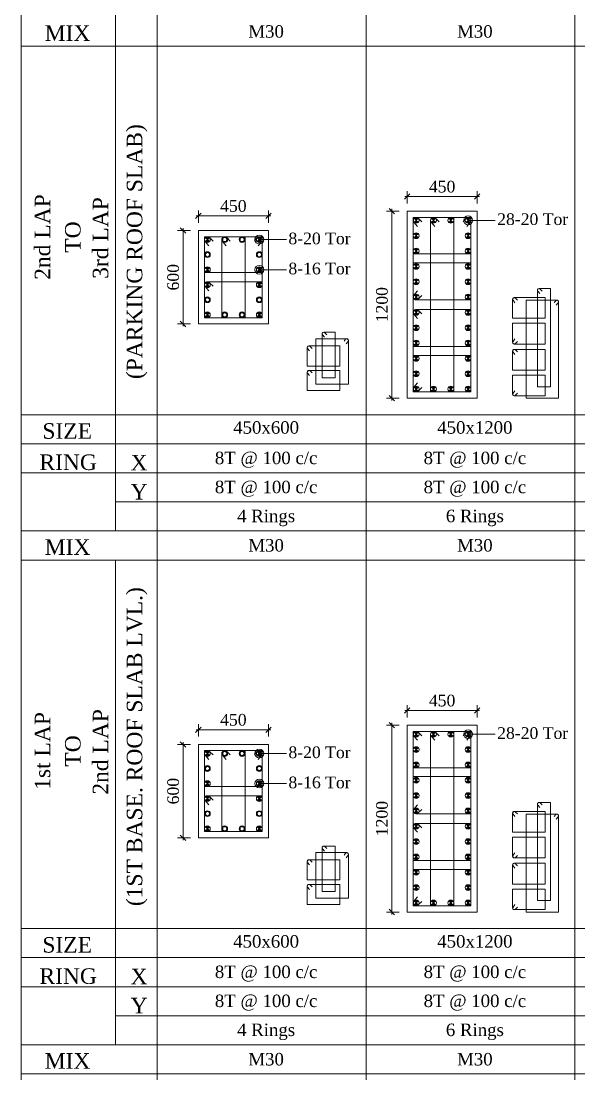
# Model space of a CAD drawing. Header units: metres. Extents: x 95882 to 260884, y 3603 to 81317.
# Drawn here: x 177085 to 180667, y 12708 to 19469 of the extents above; entities that cross this region are included whole.
import ezdxf
from ezdxf.enums import TextEntityAlignment as Align

# ---------------------------------------------------------------- set-up
doc = ezdxf.new("R2010")
doc.units = ezdxf.units.M
doc.header["$LTSCALE"] = 0.05
doc.header["$MEASUREMENT"] = 0
doc.header["$PDMODE"] = 34
doc.header["$PDSIZE"] = -2.5
doc.layers.get('0').update_dxf_attribs({"linetype": 'CONTINUOUS', "lineweight": 0})
doc.layers.get('DEFPOINTS').update_dxf_attribs({"linetype": 'CONTINUOUS'})
for name, color, linetype, lineweight in [('S-DIM-R', 7, 'CONTINUOUS', 9), ('S-SECTION', 5, 'CONTINUOUS', 5), ('S-SECTION MARK', 124, 'CONTINUOUS', 0), ('S-SHEET', 251, 'CONTINUOUS', 0), ('S-STEEL COL_DIA', 1, 'CONTINUOUS', 9), ('S-STEEL RING', 1, 'CONTINUOUS', 9), ('S-TEXT', 7, 'CONTINUOUS', 0), ('S-TEXT COL SIZE', 7, 'CONTINUOUS', 15), ('S-TEXT MIX', 1, 'CONTINUOUS', 15), ('S-TEXT RINGS', 7, 'CONTINUOUS', 15)]:
    doc.layers.add(name, color=color, linetype=linetype, lineweight=lineweight)
doc.styles.add('AAPL-ADRESS tahoma', font='tahoma.ttf')
doc.styles.add('S-ROMANS', font='times.ttf')
doc.styles.get("Standard").update_dxf_attribs({"font": 'times.ttf'})
doc.styles.add('TEXT', font='times.ttf')
doc.dimstyles.new('75mm', dxfattribs={"dimscale": 140, "dimtxt": 1, "dimasz": 0.35, "dimexe": 0.5, "dimexo": 1, "dimgap": 0.01, "dimtad": 0, "dimdec": 0, "dimzin": 12, "dimdsep": 46, "dimtxsty": 'AAPL-ADRESS tahoma', "dimblk": 'OBLIQUE', "dimcen": 0.35, "dimdle": 0.01, "dimse1": 1, "dimse2": 1, "dimclrd": 256, "dimclre": 256, "dimclrt": 256, "dimadec": 0, "dimazin": 3, "dimtfac": 1, "dimtdec": 0, "dimtmove": 1, "dimatfit": 3, "dimldrblk": 'DOTSMALL', "dimfxl": 1, "dimtolj": 1, "dimtzin": 0, "dimarcsym": 1})
doc.dimstyles.new('S_DIM', dxfattribs={"dimtxt": 75, "dimasz": 35, "dimexe": 35, "dimexo": 50, "dimgap": 25, "dimtad": 1, "dimdec": 0, "dimzin": 0, "dimdsep": 46, "dimtxsty": 'Standard', "dimblk": 'OBLIQUE', "dimcen": 0.09, "dimdle": 15, "dimclrd": 256, "dimclre": 256, "dimclrt": 256, "dimadec": 0, "dimazin": 0, "dimtfac": 1, "dimtdec": 0, "dimtofl": 0, "dimtmove": 0, "dimatfit": 3, "dimfxl": 1, "dimtolj": 1, "dimtzin": 0, "dimlwd": -1, "dimlwe": -1, "dimarcsym": 0})

# ---------------------------------------------------------------- blocks, each defined once
blk = doc.blocks.new('_Oblique')
at = {"color": 0, "linetype": 'ByBlock', "lineweight": -2}
blk.add_line((-0.5, -0.5), (0.5, 0.5), dxfattribs=at)
blk = doc.blocks.new('*D407')
at = {"layer": 'DEFPOINTS', "color": 0, "transparency": 16777216}
for p in [(178223, 14918.4), (178223, 14824.2, 0), (178673, 14824.2, 0)]:
    blk.add_point(p, dxfattribs=at)
at = {"layer": 'S-DIM-R', "transparency": 16777216}
for p, q in [((178223, 14874.2), (178223, 14953.4)), ((178673, 14874.2), (178673, 14953.4)), ((178688, 14918.4), (178208, 14918.4))]:
    blk.add_line(p, q, dxfattribs=at)
at = {"layer": 'S-DIM-R', "transparency": 16777216, "xscale": 35, "yscale": 35, "zscale": 35, "rotation": 180}
blk.add_blockref('_Oblique', (178223, 14918.4), dxfattribs=at)
at = {"layer": 'S-DIM-R', "transparency": 16777216, "xscale": 35, "yscale": 35, "zscale": 35}
blk.add_blockref('_Oblique', (178673, 14918.4), dxfattribs=at)
at = {"layer": 'S-DIM-R', "transparency": 16777216, "insert": (178448, 14981.6), "char_height": 75, "attachment_point": 5}
blk.add_mtext('\\A1;450', dxfattribs=at)
blk = doc.blocks.new('*U4')
at = {"layer": 'S-STEEL COL_DIA'}
h = blk.add_hatch(color=256, dxfattribs=at)
h.dxf.hatch_style = 1
h.paths.add_polyline_path([(0, 0), (0, -18.5, 0.198912), (13, -13)])
h.paths.add_polyline_path([(0, 0), (-13, -13, 0.198912), (0, -18.5)])
h.paths.add_polyline_path([(0, 18.5, 0.198912), (-13, 13), (0, 0)])
h.paths.add_polyline_path([(13, 13, 0.198912), (0, 18.5), (0, 0)])
at = {"layer": 'S-STEEL COL_DIA', "lineweight": 5}
for p, q in [((-13, 13), (13, -13)), ((13, 13), (-13, -13))]:
    blk.add_line(p, q, dxfattribs=at)
blk.add_circle((0, 0), 18.5, dxfattribs=at)
blk = doc.blocks.new('*U5')
at = {"layer": 'S-STEEL COL_DIA'}
h = blk.add_hatch(color=256, dxfattribs=at)
h.dxf.hatch_style = 1
h.paths.add_polyline_path([(-18.5, 0, 1), (18.5, 0, 1)])
h.paths.add_polyline_path([(13, 0, -1), (-13, 0, -1)], flags=16)
at = {"layer": 'S-STEEL COL_DIA', "lineweight": 5}
for radius in [18.5, 13]:
    blk.add_circle((0, 0), radius, dxfattribs=at)
blk = doc.blocks.new('*D404')
at = {"layer": 'DEFPOINTS', "color": 0, "transparency": 16777216}
for p in [(178223, 14824.2, -0.1), (178124.8, 14224.2), (178223, 14224.2, -0.1)]:
    blk.add_point(p, dxfattribs=at)
at = {"layer": 'S-DIM-R', "transparency": 16777216}
for p, q in [((178173, 14824.2), (178089.8, 14824.2)), ((178124.8, 14839.2), (178124.8, 14209.2)), ((178173, 14224.2), (178089.8, 14224.2))]:
    blk.add_line(p, q, dxfattribs=at)
at = {"layer": 'S-DIM-R', "transparency": 16777216, "xscale": 35, "yscale": 35, "zscale": 35}
for p, rotation in [((178124.8, 14824.2), 90), ((178124.8, 14224.2), 270)]:
    blk.add_blockref('_Oblique', p, dxfattribs=dict(at, rotation=rotation))
at = {"layer": 'S-DIM-R', "transparency": 16777216, "insert": (178061.7, 14524.2), "char_height": 75, "attachment_point": 5, "rotation": 90}
blk.add_mtext('\\A1;600', dxfattribs=at)
blk = doc.blocks.new('*D398')
at = {"layer": 'DEFPOINTS', "color": 0, "transparency": 16777216}
for p in [(179563.6, 14948, -0.1), (179465.4, 13748), (179563.6, 13748, -0.1)]:
    blk.add_point(p, dxfattribs=at)
at = {"layer": 'S-DIM-R', "transparency": 16777216}
for p, q in [((179513.6, 14948), (179430.4, 14948)), ((179465.4, 14963), (179465.4, 13733)), ((179513.6, 13748), (179430.4, 13748))]:
    blk.add_line(p, q, dxfattribs=at)
at = {"layer": 'S-DIM-R', "transparency": 16777216, "xscale": 35, "yscale": 35, "zscale": 35}
for p, rotation in [((179465.4, 14948), 90), ((179465.4, 13748), 270)]:
    blk.add_blockref('_Oblique', p, dxfattribs=dict(at, rotation=rotation))
at = {"layer": 'S-DIM-R', "transparency": 16777216, "insert": (179402.2, 14348), "char_height": 75, "attachment_point": 5, "rotation": 90}
blk.add_mtext('\\A1;1200', dxfattribs=at)
blk = doc.blocks.new('*D399')
at = {"layer": 'DEFPOINTS', "color": 0, "transparency": 16777216}
for p in [(179563.6, 15042.1), (179563.6, 14948, 0), (180013.6, 14948, 0)]:
    blk.add_point(p, dxfattribs=at)
at = {"layer": 'S-DIM-R', "transparency": 16777216}
for p, q in [((179563.6, 14998), (179563.6, 15077.1)), ((180013.6, 14998), (180013.6, 15077.1)), ((180028.6, 15042.1), (179548.6, 15042.1))]:
    blk.add_line(p, q, dxfattribs=at)
at = {"layer": 'S-DIM-R', "transparency": 16777216, "xscale": 35, "yscale": 35, "zscale": 35, "rotation": 180}
blk.add_blockref('_Oblique', (179563.6, 15042.1), dxfattribs=at)
at = {"layer": 'S-DIM-R', "transparency": 16777216, "xscale": 35, "yscale": 35, "zscale": 35}
blk.add_blockref('_Oblique', (180013.6, 15042.1), dxfattribs=at)
at = {"layer": 'S-DIM-R', "transparency": 16777216, "insert": (179788.6, 15105.3), "char_height": 75, "attachment_point": 5}
blk.add_mtext('\\A1;450', dxfattribs=at)
blk = doc.blocks.new('*D458')
at = {"layer": 'DEFPOINTS', "color": 0, "transparency": 16777216}
for p in [(178223, 18218), (178223, 18123.8, 0), (178673, 18123.8, 0)]:
    blk.add_point(p, dxfattribs=at)
at = {"layer": 'S-DIM-R', "transparency": 16777216}
for p, q in [((178223, 18173.8), (178223, 18253)), ((178673, 18173.8), (178673, 18253)), ((178688, 18218), (178208, 18218))]:
    blk.add_line(p, q, dxfattribs=at)
at = {"layer": 'S-DIM-R', "transparency": 16777216, "xscale": 35, "yscale": 35, "zscale": 35, "rotation": 180}
blk.add_blockref('_Oblique', (178223, 18218), dxfattribs=at)
at = {"layer": 'S-DIM-R', "transparency": 16777216, "xscale": 35, "yscale": 35, "zscale": 35}
blk.add_blockref('_Oblique', (178673, 18218), dxfattribs=at)
at = {"layer": 'S-DIM-R', "transparency": 16777216, "insert": (178448, 18281.1), "char_height": 75, "attachment_point": 5}
blk.add_mtext('\\A1;450', dxfattribs=at)
blk = doc.blocks.new('*D455')
at = {"layer": 'DEFPOINTS', "color": 0, "transparency": 16777216}
for p in [(178223, 18123.8, -0.1), (178124.8, 17523.8), (178223, 17523.8, -0.1)]:
    blk.add_point(p, dxfattribs=at)
at = {"layer": 'S-DIM-R', "transparency": 16777216}
for p, q in [((178173, 18123.8), (178089.8, 18123.8)), ((178124.8, 18138.8), (178124.8, 17508.8)), ((178173, 17523.8), (178089.8, 17523.8))]:
    blk.add_line(p, q, dxfattribs=at)
at = {"layer": 'S-DIM-R', "transparency": 16777216, "xscale": 35, "yscale": 35, "zscale": 35}
for p, rotation in [((178124.8, 18123.8), 90), ((178124.8, 17523.8), 270)]:
    blk.add_blockref('_Oblique', p, dxfattribs=dict(at, rotation=rotation))
at = {"layer": 'S-DIM-R', "transparency": 16777216, "insert": (178061.7, 17823.8), "char_height": 75, "attachment_point": 5, "rotation": 90}
blk.add_mtext('\\A1;600', dxfattribs=at)
blk = doc.blocks.new('*D472')
at = {"layer": 'DEFPOINTS', "color": 0, "transparency": 16777216}
for p in [(179563.6, 18247.5, -0.1), (179465.4, 17047.5), (179563.6, 17047.5, -0.1)]:
    blk.add_point(p, dxfattribs=at)
at = {"layer": 'S-DIM-R', "transparency": 16777216}
for p, q in [((179465.4, 18262.5), (179465.4, 17032.5)), ((179513.6, 18247.5), (179430.4, 18247.5)), ((179513.6, 17047.5), (179430.4, 17047.5))]:
    blk.add_line(p, q, dxfattribs=at)
at = {"layer": 'S-DIM-R', "transparency": 16777216, "xscale": 35, "yscale": 35, "zscale": 35}
for p, rotation in [((179465.4, 18247.5), 90), ((179465.4, 17047.5), 270)]:
    blk.add_blockref('_Oblique', p, dxfattribs=dict(at, rotation=rotation))
at = {"layer": 'S-DIM-R', "transparency": 16777216, "insert": (179402.2, 17647.5), "char_height": 75, "attachment_point": 5, "rotation": 90}
blk.add_mtext('\\A1;1200', dxfattribs=at)
blk = doc.blocks.new('*D473')
at = {"layer": 'DEFPOINTS', "color": 0, "transparency": 16777216}
for p in [(179563.6, 18341.7), (179563.6, 18247.5, 0), (180013.6, 18247.5, 0)]:
    blk.add_point(p, dxfattribs=at)
at = {"layer": 'S-DIM-R', "transparency": 16777216}
for p, q in [((180028.6, 18341.7), (179548.6, 18341.7)), ((179563.6, 18297.5), (179563.6, 18376.7)), ((180013.6, 18297.5), (180013.6, 18376.7))]:
    blk.add_line(p, q, dxfattribs=at)
at = {"layer": 'S-DIM-R', "transparency": 16777216, "xscale": 35, "yscale": 35, "zscale": 35, "rotation": 180}
blk.add_blockref('_Oblique', (179563.6, 18341.7), dxfattribs=at)
at = {"layer": 'S-DIM-R', "transparency": 16777216, "xscale": 35, "yscale": 35, "zscale": 35}
blk.add_blockref('_Oblique', (180013.6, 18341.7), dxfattribs=at)
at = {"layer": 'S-DIM-R', "transparency": 16777216, "insert": (179788.6, 18404.9), "char_height": 75, "attachment_point": 5}
blk.add_mtext('\\A1;450', dxfattribs=at)

msp = doc.modelspace()

# ---------------------------------------------------------------- linework, layer by layer
at = {"layer": 'S-SECTION'}
for points, elevation in [([(179563.6, 17047.5), (180013.6, 17047.5), (180013.6, 18247.5), (179563.6, 18247.5)], -0.2), ([(178223, 17523.8), (178673, 17523.8), (178673, 18123.8), (178223, 18123.8)], 0), ([(179563.6, 13748), (180013.6, 13748), (180013.6, 14948), (179563.6, 14948)], -0.2), ([(178223, 14224.2), (178673, 14224.2), (178673, 14824.2), (178223, 14824.2)], -0.1)]:
    msp.add_lwpolyline(points, close=True, dxfattribs=dict(at, elevation=elevation))
at = {"layer": 'S-SHEET', "color": 0}
for p, q in [((177084.5, 8286.5, 0), (177084.5, 49003.5, 0)), ((177084.5, 8286.5, -0.1), (177084.5, 49003.5, -0.1)), ((177084.5, 8286.5, -0.1), (177084.5, 49003.5, -0.1)), ((177084.5, 19307.4, 0), (198068.5, 19307.4, 0)), ((177084.5, 16007.9, 0), (198068.5, 16007.9, 0))]:
    msp.add_line(p, q, dxfattribs=at)
at = {"layer": 'S-SHEET', "ltscale": 25}
for p, q in [((177691.8, 49003.5, 0), (177691.8, 16194.5)), ((177959.6, 49003.5, 0), (177959.6, 9408.8, 0)), ((177959.6, 49003.5, 0), (177959.6, 8286.5, 0)), ((177691.8, 16007.9, 0), (177691.8, 12894.9, 0))]:
    msp.add_line(p, q, dxfattribs=at)
at = {"layer": 'S-SHEET'}
for p, q in [((179300.2, 49003.5, 0), (179300.2, 9408.8, 0)), ((180640.8, 49003.5, 0.1), (180640.8, 9408.8, 0)), ((180640.8, 49003.5, 0.1), (180640.8, 9408.8, 0)), ((177084.5, 19307.4, 0), (198068.5, 19307.4, 0)), ((177084.5, 9408.8, 0), (177084.5, 19307.4, 0)), ((177084.5, 19307.4, 0), (177959.6, 19307.4, 0)), ((177959.6, 19307.4, 0), (177959.6, 9408.8, 0)), ((177084.5, 16940.9, 0), (198068.5, 16940.9, 0)), ((177084.5, 16754.8, 0), (198068.5, 16754.8, 0)), ((177084.5, 16754.8, 0), (198068.5, 16754.8, 0)), ((177084.5, 16567.7, 0), (198068.5, 16567.7, 0)), ((177691.8, 16381.1, 0), (198068.5, 16381.1, 0)), ((177084.5, 16194.5, 0), (198068.5, 16194.5, 0)), ((177084.5, 13641.4, 0), (198068.5, 13641.4, -0.1)), ((177084.5, 13455.3, 0), (198068.5, 13455.3, -0.1)), ((177084.5, 13455.3, 0), (198068.5, 13455.3, -0.1)), ((177084.5, 13268.1, 0), (198068.5, 13268.1, -0.1)), ((177691.8, 13081.5, 0), (198068.5, 13081.5, -0.1)), ((177084.5, 12894.9, 0), (198068.5, 12894.9, -0.1)), ((177084.5, 12708.3, 0), (198068.5, 12708.3, -0.1))]:
    msp.add_line(p, q, dxfattribs=at)
at = {"layer": 'S-STEEL RING'}
for points, elevation in [([(179947, 18150), (179969.5, 18177.4, 0.633211), (179955.2, 18207.5), (179603.6, 18207.5), (179603.6, 17087.5), (179973.6, 17087.5), (179973.6, 18189.1, 0.666768), (179942.2, 18202.2), (179924.4, 18179.5)], -0.2), ([(178606.4, 18026.3), (178628.9, 18053.7, 0.633211), (178614.6, 18083.8), (178263, 18083.8), (178263, 17563.8), (178633, 17563.8), (178633, 18065.4, 0.666768), (178601.6, 18078.5), (178583.8, 18055.8)], -0.1), ([(180520.9, 17644), (180533.5, 17659.4, 0.633211), (180525.5, 17676.3), (180327.8, 17676.3), (180327.8, 17046.3), (180535.9, 17046.3), (180535.9, 17665.9, 0.666768), (180518.2, 17673.3), (180508.2, 17660.6)], -0.1), ([(179171.5, 17396.4), (179184.1, 17411.8, 0.633211), (179176.1, 17428.8), (178978.3, 17428.8), (178978.3, 17136.3), (179186.5, 17136.3), (179186.5, 17418.4, 0.666768), (179168.8, 17425.8), (179158.7, 17413)], -0.1), ([(179947, 14850.5), (179969.5, 14877.8, 0.633211), (179955.2, 14908), (179603.6, 14908), (179603.6, 13788), (179973.6, 13788), (179973.6, 14889.5, 0.666768), (179942.2, 14902.6), (179924.4, 14880)], -0.2), ([(178606.4, 14726.7), (178628.9, 14754.1, 0.633211), (178614.6, 14784.2), (178263, 14784.2), (178263, 14264.2), (178633, 14264.2), (178633, 14765.8, 0.666768), (178601.6, 14778.9), (178583.8, 14756.3)], -0.1), ([(180520.9, 14344.4), (180533.5, 14359.8, 0.633211), (180525.5, 14376.8), (180327.8, 14376.8), (180327.8, 13746.8), (180535.9, 13746.8), (180535.9, 14366.4, 0.666768), (180518.2, 14373.7), (180508.2, 14361)], -0.1), ([(179171.5, 14096.9), (179184.1, 14112.3, 0.633211), (179176.1, 14129.2), (178978.3, 14129.2), (178978.3, 13836.7), (179186.5, 13836.7), (179186.5, 14118.9, 0.666768), (179168.8, 14126.2), (179158.7, 14113.5)], -0.1)]:
    msp.add_lwpolyline(points, format="xyb", dxfattribs=dict(at, elevation=elevation))
at = {"layer": 'S-STEEL RING', "color": 3}
for points, elevation in [([(179630.3, 18150), (179607.8, 18177.4, -0.633211), (179622.1, 18207.5), (179973.6, 18207.5), (179973.6, 17973.5), (179603.6, 17973.5), (179603.6, 18189.1, -0.666768), (179635.1, 18202.2), (179657.9, 18179.5)], -0.2), ([(178289.7, 18026.3), (178267.2, 18053.7, -0.633211), (178281.5, 18083.8), (178633, 18083.8), (178633, 17853.5), (178263, 17853.5), (178263, 18065.4, -0.666768), (178294.5, 18078.5), (178317.3, 18055.8)], -0.1), ([(179630.3, 17735.8), (179607.8, 17708.5, 0.633211), (179622.1, 17678.3), (179973.6, 17678.3), (179973.6, 17916.9), (179603.6, 17916.9), (179603.6, 17696.8, 0.666768), (179635.1, 17683.7), (179657.9, 17706.3)], -0.2), ([(178289.7, 17736.6), (178267.2, 17763.9, -0.633211), (178281.5, 17794.1), (178633, 17794.1), (178633, 17563.8), (178263, 17563.8), (178263, 17775.6, -0.666768), (178294.5, 17788.7), (178317.3, 17766.1)], -0.1), ([(180256.3, 17660.3), (180243.7, 17675.7, -0.633211), (180251.7, 17692.7), (180449.5, 17692.7), (180449.5, 17561), (180241.3, 17561), (180241.3, 17682.3, -0.666768), (180259, 17689.7), (180271.9, 17676.9)], -0.1), ([(179630.3, 17559.2), (179607.8, 17586.6, -0.633211), (179622.1, 17616.8), (179973.6, 17616.8), (179973.6, 17378.2), (179603.6, 17378.2), (179603.6, 17598.3, -0.666768), (179635.1, 17611.4), (179657.9, 17588.8)], -0.2), ([(180256.3, 17427.4), (180243.7, 17412, 0.633211), (180251.7, 17395), (180449.5, 17395), (180449.5, 17529.2), (180241.3, 17529.2), (180241.3, 17405.4, 0.666768), (180259, 17398), (180271.9, 17410.8)], -0.1), ([(178937.6, 17350.5), (178925, 17365.9, -0.633211), (178933, 17382.8), (179130.8, 17382.8), (179130.8, 17253.3), (178922.7, 17253.3), (178922.7, 17372.4, -0.666768), (178940.4, 17379.8), (178953.2, 17367.1)], -0.1), ([(179630.3, 17145.1), (179607.8, 17117.7, 0.633211), (179622.1, 17087.5), (179973.6, 17087.5), (179973.6, 17321.6), (179603.6, 17321.6), (179603.6, 17106, 0.666768), (179635.1, 17092.9), (179657.9, 17115.5)], -0.2), ([(180256.3, 17328), (180243.7, 17343.4, -0.633211), (180251.7, 17360.4), (180449.5, 17360.4), (180449.5, 17226.2), (180241.3, 17226.2), (180241.3, 17350, -0.666768), (180259, 17357.4), (180271.9, 17344.6)], -0.1), ([(178937.6, 17192.7), (178925, 17208.1, -0.633211), (178933, 17225), (179130.8, 17225), (179130.8, 17095.5), (178922.7, 17095.5), (178922.7, 17214.7, -0.666768), (178940.4, 17222), (178953.2, 17209.3)], -0.1), ([(180256.3, 17095), (180243.7, 17079.7, 0.633211), (180251.7, 17062.7), (180449.5, 17062.7), (180449.5, 17194.4), (180241.3, 17194.4), (180241.3, 17073.1, 0.666768), (180259, 17065.7), (180271.9, 17078.4)], -0.1), ([(179630.3, 14850.5), (179607.8, 14877.8, -0.633211), (179622.1, 14908), (179973.6, 14908), (179973.6, 14673.9), (179603.6, 14673.9), (179603.6, 14889.5, -0.666768), (179635.1, 14902.6), (179657.9, 14880)], -0.2), ([(178289.7, 14726.7), (178267.2, 14754.1, -0.633211), (178281.5, 14784.2), (178633, 14784.2), (178633, 14554), (178263, 14554), (178263, 14765.8, -0.666768), (178294.5, 14778.9), (178317.3, 14756.3)], -0.1), ([(179630.3, 14436.3), (179607.8, 14408.9, 0.633211), (179622.1, 14378.8), (179973.6, 14378.8), (179973.6, 14617.3), (179603.6, 14617.3), (179603.6, 14397.2, 0.666768), (179635.1, 14384.1), (179657.9, 14406.8)], -0.2), ([(178289.7, 14437), (178267.2, 14464.4, -0.633211), (178281.5, 14494.5), (178633, 14494.5), (178633, 14264.2), (178263, 14264.2), (178263, 14476.1, -0.666768), (178294.5, 14489.2), (178317.3, 14466.5)], -0.1), ([(180256.3, 14360.8), (180243.7, 14376.2, -0.633211), (180251.7, 14393.1), (180449.5, 14393.1), (180449.5, 14261.5), (180241.3, 14261.5), (180241.3, 14382.8, -0.666768), (180259, 14390.1), (180271.9, 14377.4)], -0.1), ([(179630.3, 14259.7), (179607.8, 14287, -0.633211), (179622.1, 14317.2), (179973.6, 14317.2), (179973.6, 14078.6), (179603.6, 14078.6), (179603.6, 14298.7, -0.666768), (179635.1, 14311.8), (179657.9, 14289.2)], -0.2), ([(180256.3, 14127.8), (180243.7, 14112.4, 0.633211), (180251.7, 14095.4), (180449.5, 14095.4), (180449.5, 14229.6), (180241.3, 14229.6), (180241.3, 14105.8, 0.666768), (180259, 14098.5), (180271.9, 14111.2)], -0.1), ([(178937.6, 14050.9), (178925, 14066.3, -0.633211), (178933, 14083.3), (179130.8, 14083.3), (179130.8, 13953.7), (178922.7, 13953.7), (178922.7, 14072.9, -0.666768), (178940.4, 14080.2), (178953.2, 14067.5)], -0.1), ([(179630.3, 13845.5), (179607.8, 13818.1, 0.633211), (179622.1, 13788), (179973.6, 13788), (179973.6, 14022), (179603.6, 14022), (179603.6, 13806.4, 0.666768), (179635.1, 13793.3), (179657.9, 13816)], -0.2), ([(180256.3, 14028.5), (180243.7, 14043.9, -0.633211), (180251.7, 14060.8), (180449.5, 14060.8), (180449.5, 13926.6), (180241.3, 13926.6), (180241.3, 14050.4, -0.666768), (180259, 14057.8), (180271.9, 14045.1)], -0.1), ([(178937.6, 13893.1), (178925, 13908.5, -0.633211), (178933, 13925.5), (179130.8, 13925.5), (179130.8, 13796), (178922.7, 13796), (178922.7, 13915.1, -0.666768), (178940.4, 13922.5), (178953.2, 13909.7)], -0.1), ([(180256.3, 13795.5), (180243.7, 13780.1, 0.633211), (180251.7, 13763.1), (180449.5, 13763.1), (180449.5, 13894.8), (180241.3, 13894.8), (180241.3, 13773.5, 0.666768), (180259, 13766.1), (180271.9, 13778.9)], -0.1)]:
    msp.add_lwpolyline(points, format="xyb", dxfattribs=dict(at, elevation=elevation))
at = {"layer": 'S-STEEL RING', "color": 4}
for points, elevation in [([(179741.3, 18150), (179718.9, 18177.4, -0.633211), (179733.1, 18207.5), (179864.2, 18207.5), (179864.2, 17087.5), (179714.7, 17087.5), (179714.7, 18189.1, -0.666768), (179746.1, 18202.2), (179768.9, 18179.5)], -0.1), ([(178400.7, 18026.3), (178378.3, 18053.7, -0.633211), (178392.5, 18083.8), (178523.6, 18083.8), (178523.6, 17563.8), (178374.1, 17563.8), (178374.1, 18065.4, -0.666768), (178405.5, 18078.5), (178428.4, 18055.8)], 0), ([(180415.6, 17718.4), (180403, 17733.8, -0.633211), (180411, 17750.7), (180484.8, 17750.7), (180484.8, 17120.7), (180400.6, 17120.7), (180400.6, 17740.4, -0.666768), (180418.3, 17747.7), (180431.2, 17735)], 0), ([(179032.6, 17438.4), (179020, 17453.8, -0.633211), (179028, 17470.8), (179101.7, 17470.8), (179101.7, 17178.3), (179017.6, 17178.3), (179017.6, 17460.4, -0.666768), (179035.3, 17467.8), (179048.1, 17455)], 0), ([(179741.3, 14850.5), (179718.9, 14877.8, -0.633211), (179733.1, 14908), (179864.2, 14908), (179864.2, 13788), (179714.7, 13788), (179714.7, 14889.5, -0.666768), (179746.1, 14902.6), (179768.9, 14880)], -0.1), ([(178400.7, 14726.7), (178378.3, 14754.1, -0.633211), (178392.5, 14784.2), (178523.6, 14784.2), (178523.6, 14264.2), (178374.1, 14264.2), (178374.1, 14765.8, -0.666768), (178405.5, 14778.9), (178428.4, 14756.3)], 0), ([(180415.6, 14418.8), (180403, 14434.2, -0.633211), (180411, 14451.2), (180484.8, 14451.2), (180484.8, 13821.2), (180400.6, 13821.2), (180400.6, 14440.8, -0.666768), (180418.3, 14448.2), (180431.2, 14435.4)], -0.1), ([(179032.6, 14138.8), (179020, 14154.2, -0.633211), (179028, 14171.2), (179101.7, 14171.2), (179101.7, 13878.7), (179017.6, 13878.7), (179017.6, 14160.8, -0.666768), (179035.3, 14168.2), (179048.1, 14155.5)], 0)]:
    msp.add_lwpolyline(points, format="xyb", dxfattribs=dict(at, elevation=elevation))

# ---------------------------------------------------------------- block references
at = {"layer": 'S-STEEL COL_DIA', "xscale": -1}
for name, p in [('*U4', (179622.1, 18189.1, -0.2)), ('*U4', (178281.5, 18065.4, -0.1)), ('*U5', (178281.5, 17968.8, 0)), ('*U4', (178281.5, 17872.2, 0)), ('*U4', (178281.5, 17775.6, 0)), ('*U5', (178281.5, 17679.1, 0)), ('*U4', (178281.5, 17582.5, -0.1)), ('*U4', (179622.1, 17598.3, -0.2)), ('*U4', (179622.1, 17499.8, -0.2)), ('*U4', (179622.1, 17401.4, -0.2)), ('*U4', (179622.1, 17302.9, -0.2)), ('*U4', (179622.1, 17204.4, -0.2)), ('*U4', (179622.1, 14889.5, -0.2)), ('*U4', (178281.5, 14765.8, -0.1)), ('*U5', (178281.5, 14669.2, 0)), ('*U4', (178281.5, 14572.7, 0)), ('*U4', (178281.5, 14476.1, 0)), ('*U5', (178281.5, 14379.5, 0)), ('*U4', (178281.5, 14282.9, -0.1)), ('*U4', (179622.1, 14298.7, -0.2)), ('*U4', (179622.1, 14200.3, -0.2)), ('*U4', (179622.1, 14101.8, -0.2)), ('*U4', (179622.1, 14003.4, -0.2)), ('*U4', (179622.1, 13904.9, -0.2))]:
    msp.add_blockref(name, p, dxfattribs=at)
at = {"layer": 'S-STEEL COL_DIA'}
for name, p in [('*U4', (179733.1, 18189.1, -0.1)), ('*U4', (179844.2, 18189.1, -0.1)), ('*U4', (179955.2, 18189.1, -0.2)), ('*U5', (178392.5, 18065.4, 0)), ('*U5', (178503.6, 18065.4, 0)), ('*U4', (178614.6, 18065.4, -0.1)), ('*U5', (178614.6, 17968.8, 0)), ('*U4', (178614.6, 17872.2, 0)), ('*U4', (178614.6, 17775.6, 0)), ('*U5', (178614.6, 17679.1, 0)), ('*U4', (178614.6, 17582.5, -0.1)), ('*U4', (179955.2, 17598.3, -0.2)), ('*U4', (179955.2, 17499.8, -0.2)), ('*U4', (179955.2, 17401.4, -0.2)), ('*U4', (179955.2, 17302.9, -0.2)), ('*U4', (179955.2, 17204.4, -0.2)), ('*U4', (179733.1, 14889.5, -0.1)), ('*U4', (179844.2, 14889.5, -0.1)), ('*U4', (179955.2, 14889.5, -0.2)), ('*U5', (178392.5, 14765.8, 0)), ('*U5', (178503.6, 14765.8, 0)), ('*U4', (178614.6, 14765.8, -0.1)), ('*U5', (178614.6, 14669.2, 0)), ('*U4', (178614.6, 14572.7, 0)), ('*U4', (178614.6, 14476.1, 0)), ('*U5', (178614.6, 14379.5, 0)), ('*U4', (178614.6, 14282.9, -0.1)), ('*U4', (179955.2, 14298.7, -0.2)), ('*U4', (179955.2, 14200.3, -0.2)), ('*U4', (179955.2, 14101.8, -0.2)), ('*U4', (179955.2, 14003.4, -0.2)), ('*U4', (179955.2, 13904.9, -0.2))]:
    msp.add_blockref(name, p, dxfattribs=at)
at = {"layer": 'S-STEEL COL_DIA', "rotation": 180}
for p in [(179622.1, 18090.6, -0.2), (179622.1, 17992.2, -0.2), (179622.1, 17893.7, -0.2), (179622.1, 17795.2, -0.2), (179622.1, 17696.8, -0.2), (179622.1, 17106, -0.2), (179622.1, 14791.1, -0.2), (179622.1, 14692.6, -0.2), (179622.1, 14594.1, -0.2), (179622.1, 14495.7, -0.2), (179622.1, 14397.2, -0.2), (179622.1, 13806.4, -0.2)]:
    msp.add_blockref('*U4', p, dxfattribs=at)
at = {"layer": 'S-STEEL COL_DIA', "xscale": -1, "rotation": 180}
for name, p in [('*U4', (179955.2, 18090.6, -0.2)), ('*U4', (179955.2, 17992.2, -0.2)), ('*U4', (179955.2, 17893.7, -0.2)), ('*U4', (179955.2, 17795.2, -0.2)), ('*U4', (179955.2, 17696.8, -0.2)), ('*U5', (178392.5, 17582.3, 0)), ('*U5', (178503.6, 17582.3, 0)), ('*U4', (179733.1, 17106, -0.1)), ('*U4', (179844.2, 17106, -0.1)), ('*U4', (179955.2, 17106, -0.2)), ('*U4', (179955.2, 14791.1, -0.2)), ('*U4', (179955.2, 14692.6, -0.2)), ('*U4', (179955.2, 14594.1, -0.2)), ('*U4', (179955.2, 14495.7, -0.2)), ('*U4', (179955.2, 14397.2, -0.2)), ('*U5', (178392.5, 14282.7, 0)), ('*U5', (178503.6, 14282.7, 0)), ('*U4', (179733.1, 13806.4, -0.1)), ('*U4', (179844.2, 13806.4, -0.1)), ('*U4', (179955.2, 13806.4, -0.2))]:
    msp.add_blockref(name, p, dxfattribs=at)

# ---------------------------------------------------------------- texts
at = {"layer": 'S-TEXT', "color": 7}
for s, height, style, p in [('MIX', 100, 'S-ROMANS', (177236.5, 19340.9, 0)), ('28-20 Tor ', 75, 'TEXT', (180142.1, 18159.2, -0.2)), ('8-20 Tor ', 75, 'TEXT', (178801.5, 18035.4, -0.1)), ('8-16 Tor ', 75, 'TEXT', (178801.5, 17842.3, 0)), ('SIZE', 100, 'S-ROMANS', (177221.4, 16786.7, 0)), ('RING', 100, 'S-ROMANS', (177202.5, 16586.1, 0)), ('X', 100, 'S-ROMANS', (177787.9, 16583.2, 0)), ('Y', 100, 'S-ROMANS', (177787.9, 16396.6, 0)), ('MIX', 100, 'S-ROMANS', (177236.5, 16041.3, 0)), ('28-20 Tor ', 75, 'TEXT', (180142.1, 14859.6, -0.2)), ('8-20 Tor ', 75, 'TEXT', (178801.5, 14735.9, -0.1)), ('8-16 Tor ', 75, 'TEXT', (178801.5, 14542.7, -0.1)), ('SIZE', 100, 'S-ROMANS', (177221.4, 13487.2, 0)), ('RING', 100, 'S-ROMANS', (177202.5, 13286.5, 0)), ('X', 100, 'S-ROMANS', (177787.9, 13283.6, 0)), ('Y', 100, 'S-ROMANS', (177787.9, 13097, 0)), ('MIX', 100, 'S-ROMANS', (177236.5, 12741.8, 0))]:
    msp.add_text(s, height=height, dxfattribs=dict(at, style=style)).set_placement(p)
at = {"layer": 'S-TEXT', "color": 7, "style": 'S-ROMANS'}
for s, p in [('(PARKING ROOF SLAB)', (177863.2, 17169.9, -0.1)), ('(1ST BASE. ROOF SLAB LVL.)', (177863.2, 13786, -0.1))]:
    msp.add_text(s, height=100, rotation=90, dxfattribs=at).set_placement(p)
for s, p in [('2nd LAP', (177222, 18081.8, 0)), ('3rd LAP', (177594.6, 18075.5, 0)), ('TO', (177417, 18081.8, 0)), ('1st LAP', (177222, 14782.2, -0.1)), ('2nd LAP', (177594.6, 14776, -0.1)), ('TO', (177417, 14782.2, -0.1))]:
    msp.add_text(s, height=100, rotation=90, dxfattribs=at).set_placement(p, align=Align.MIDDLE_CENTER)
at = {"layer": 'S-TEXT COL SIZE', "color": 4, "style": 'S-ROMANS'}
for s, p in [('450x600', (178658.3, 16859.1, -0.1)), ('450x1200', (179998.9, 16859.1, -0.1)), ('450x600', (178658.3, 13559.5, -0.1)), ('450x1200', (179998.9, 13559.5, -0.1))]:
    msp.add_text(s, height=80, dxfattribs=at).set_placement(p, align=Align.MIDDLE_CENTER)
at = {"layer": 'S-TEXT MIX', "style": 'S-ROMANS'}
for p in [(178658.3, 19402, -0.1), (179998.9, 19402, -0.1), (178658.3, 16102.4, -0.1), (179998.9, 16102.4, -0.1), (178658.3, 12802.9, -0.1), (179998.9, 12802.9, -0.1)]:
    msp.add_text('M30', height=80, dxfattribs=at).set_placement(p, align=Align.MIDDLE_CENTER)
at = {"layer": 'S-TEXT RINGS', "style": 'S-ROMANS'}
for s, p in [('8T @ 100 c/c', (178658.3, 16663.6, -0.1)), ('8T @ 100 c/c', (179998.9, 16663.6, -0.1)), ('8T @ 100 c/c', (178658.3, 16477.2, -0.1)), ('8T @ 100 c/c', (179998.9, 16477.2, -0.1)), ('4 Rings', (178658.3, 16291.1, -0.1)), ('6 Rings', (179998.9, 16291.1, -0.1)), ('8T @ 100 c/c', (178658.3, 13364, -0.1)), ('8T @ 100 c/c', (179998.9, 13364, -0.1)), ('8T @ 100 c/c', (178658.3, 13177.7, -0.1)), ('8T @ 100 c/c', (179998.9, 13177.7, -0.1)), ('4 Rings', (178658.3, 12991.6, -0.1)), ('6 Rings', (179998.9, 12991.6, -0.1))]:
    msp.add_text(s, height=80, dxfattribs=at).set_placement(p, align=Align.MIDDLE_CENTER)

# ---------------------------------------------------------------- dimensions: what is measured, and where the dimension line sits
at = {"layer": 'S-DIM-R'}
for base, p1, p2, picture, middle in [((179563.6, 18341.7, -0.2), (180013.6, 18247.5, -0.2), (179563.6, 18247.5, -0.2), '*D473', (179788.6, 18404.9, -0.2)), ((178223, 18218, 0), (178673, 18123.8, 0), (178223, 18123.8, 0), '*D458', (178448, 18281.1, 0)), ((179563.6, 15042.1, -0.2), (180013.6, 14948, -0.2), (179563.6, 14948, -0.2), '*D399', (179788.6, 15105.3, -0.2)), ((178223, 14918.4, -0.1), (178673, 14824.2, -0.1), (178223, 14824.2, -0.1), '*D407', (178448, 14981.6, -0.1))]:
    dim = msp.add_linear_dim(base=base, p1=p1, p2=p2, dimstyle='S_DIM', dxfattribs=at)
    dim.commit()
    dim.dimension.update_dxf_attribs({"geometry": picture, "text_midpoint": middle})
for base, p1, p2, picture, middle in [((179465.4, 17047.5, -0.1), (179563.6, 18247.5, -0.2), (179563.6, 17047.5, -0.2), '*D472', (179402.2, 17647.5, -0.1)), ((178124.8, 17523.8, 0), (178223, 18123.8, 0), (178223, 17523.8, 0), '*D455', (178061.7, 17823.8, 0)), ((179465.4, 13748, -0.1), (179563.6, 14948, -0.2), (179563.6, 13748, -0.2), '*D398', (179402.2, 14348, -0.1)), ((178124.8, 14224.2, 0), (178223, 14824.2, -0.1), (178223, 14224.2, -0.1), '*D404', (178061.7, 14524.2, 0))]:
    dim = msp.add_linear_dim(base=base, p1=p1, p2=p2, angle=90, dimstyle='S_DIM', dxfattribs=at)
    dim.commit()
    dim.dimension.update_dxf_attribs({"geometry": picture, "text_midpoint": middle})

# ---------------------------------------------------------------- leaders
at = {"layer": 'S-SECTION MARK', "linetype": 'ByBlock'}
for points in [[(179955.2, 18189.1, -0.2), (180129.9, 18189.1, -0.2)], [(178614.6, 18065.4, 0), (178789.3, 18065.4, 0)], [(178614.6, 17872.2, -0.1), (178789.3, 17872.2, -0.1)], [(179955.2, 14889.5, -0.2), (180129.9, 14889.5, -0.2)], [(178614.6, 14765.8, -0.1), (178789.3, 14765.8, -0.1)], [(178614.6, 14572.7, -0.1), (178789.3, 14572.7, -0.1)]]:
    msp.add_leader(points, dimstyle='75mm', override={"dimasz": 0.4, "dimldrblk": 'Origin', "dimfxlon": 1, "dimlwd": 0}, dxfattribs=at)

doc.saveas('drawing.dxf')
